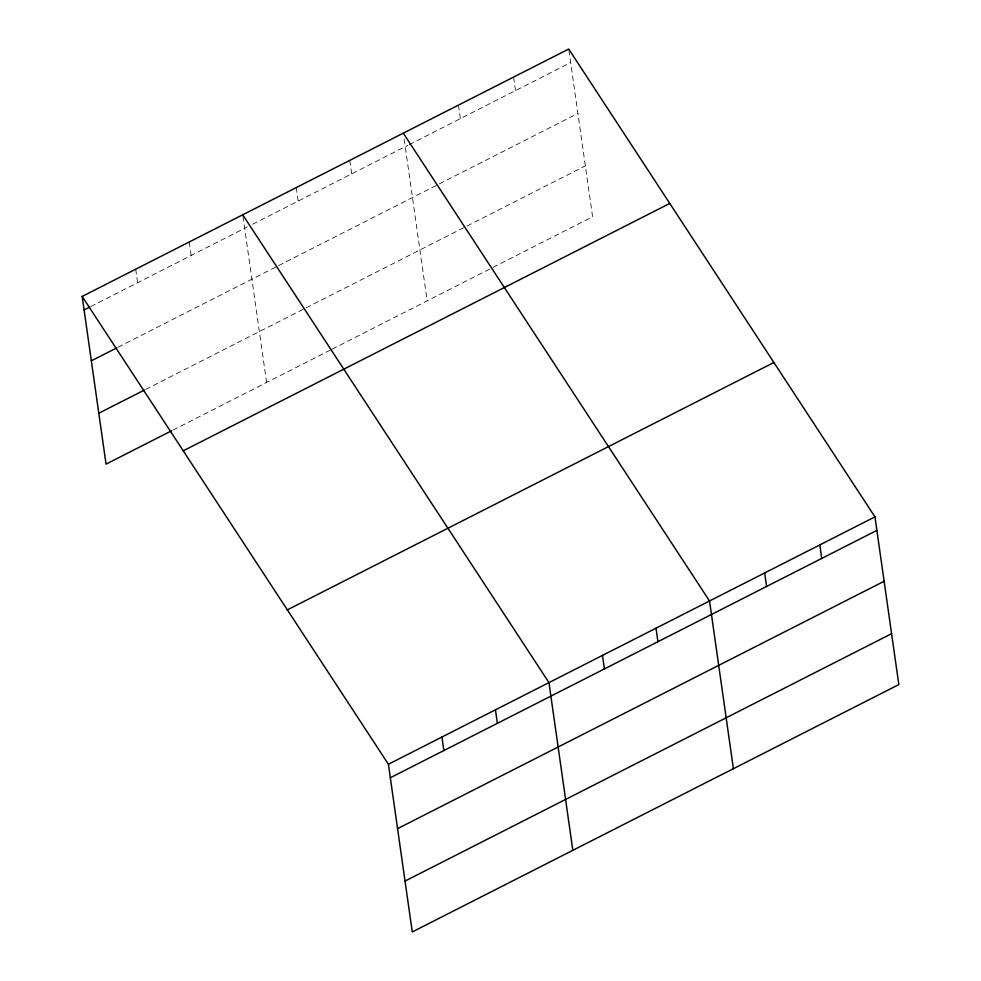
<?xml version="1.0" encoding="UTF-8"?>
<svg xmlns="http://www.w3.org/2000/svg" width="981" height="981" viewBox="0 0 981 981"><rect width="100%" height="100%" fill="white"/><g stroke="black" fill="none" stroke-linecap="round" stroke-linejoin="round"><path stroke-width="0.74" stroke-dasharray="4.91 3.68" d="M90.792 306.526L247.335 226.93M252.693 224.208L407.912 145.298M409.261 144.612L570.648 62.551M118.1 347.2L277.329 266.256M278.665 265.569L438.017 184.551M439.365 183.864L577.895 113.44M145.629 389.42L304.858 308.475M306.195 307.789L465.656 226.721M466.993 226.035L585.35 165.863M172.938 430.107L330.83 349.837M332.167 349.15L491.726 268.034M493.063 267.347L592.598 216.752L568.943 50.546M513.578 77.082L515.503 90.595M458.446 105.126L460.359 118.627M404.16 139.155L427.164 300.848M349.776 160.369L351.701 173.87M296.262 187.579L298.175 201.08M242.957 216.286L266.599 382.48M189.223 242L191.136 255.501M135.697 269.211L137.622 282.712"/><path stroke-width="1.47" d="M82.171 296.421L568.722 49.05L874.954 516.877L898.829 684.579L412.278 931.95L388.402 764.248L82.171 296.421L106.046 464.123L171.601 430.782M84.096 309.922L89.455 307.2M91.343 360.812L116.764 347.887M98.799 413.234L144.293 390.107M183.239 450.806L669.778 203.435M287.347 609.875L773.899 362.492M388.402 764.248L874.954 516.877M390.328 777.761L876.879 530.39M397.575 828.638L884.126 581.267M405.03 881.073L891.582 633.689M403.301 133.158L709.533 600.985L733.396 768.687M242.736 214.79L548.968 682.617L572.83 850.319M819.809 544.921L821.735 558.422M764.677 572.953L766.59 586.454M656.007 628.196L657.932 641.709M602.493 655.406L604.406 668.919M495.442 709.827L497.367 723.34M441.928 737.038L443.853 750.551"/></g></svg>
